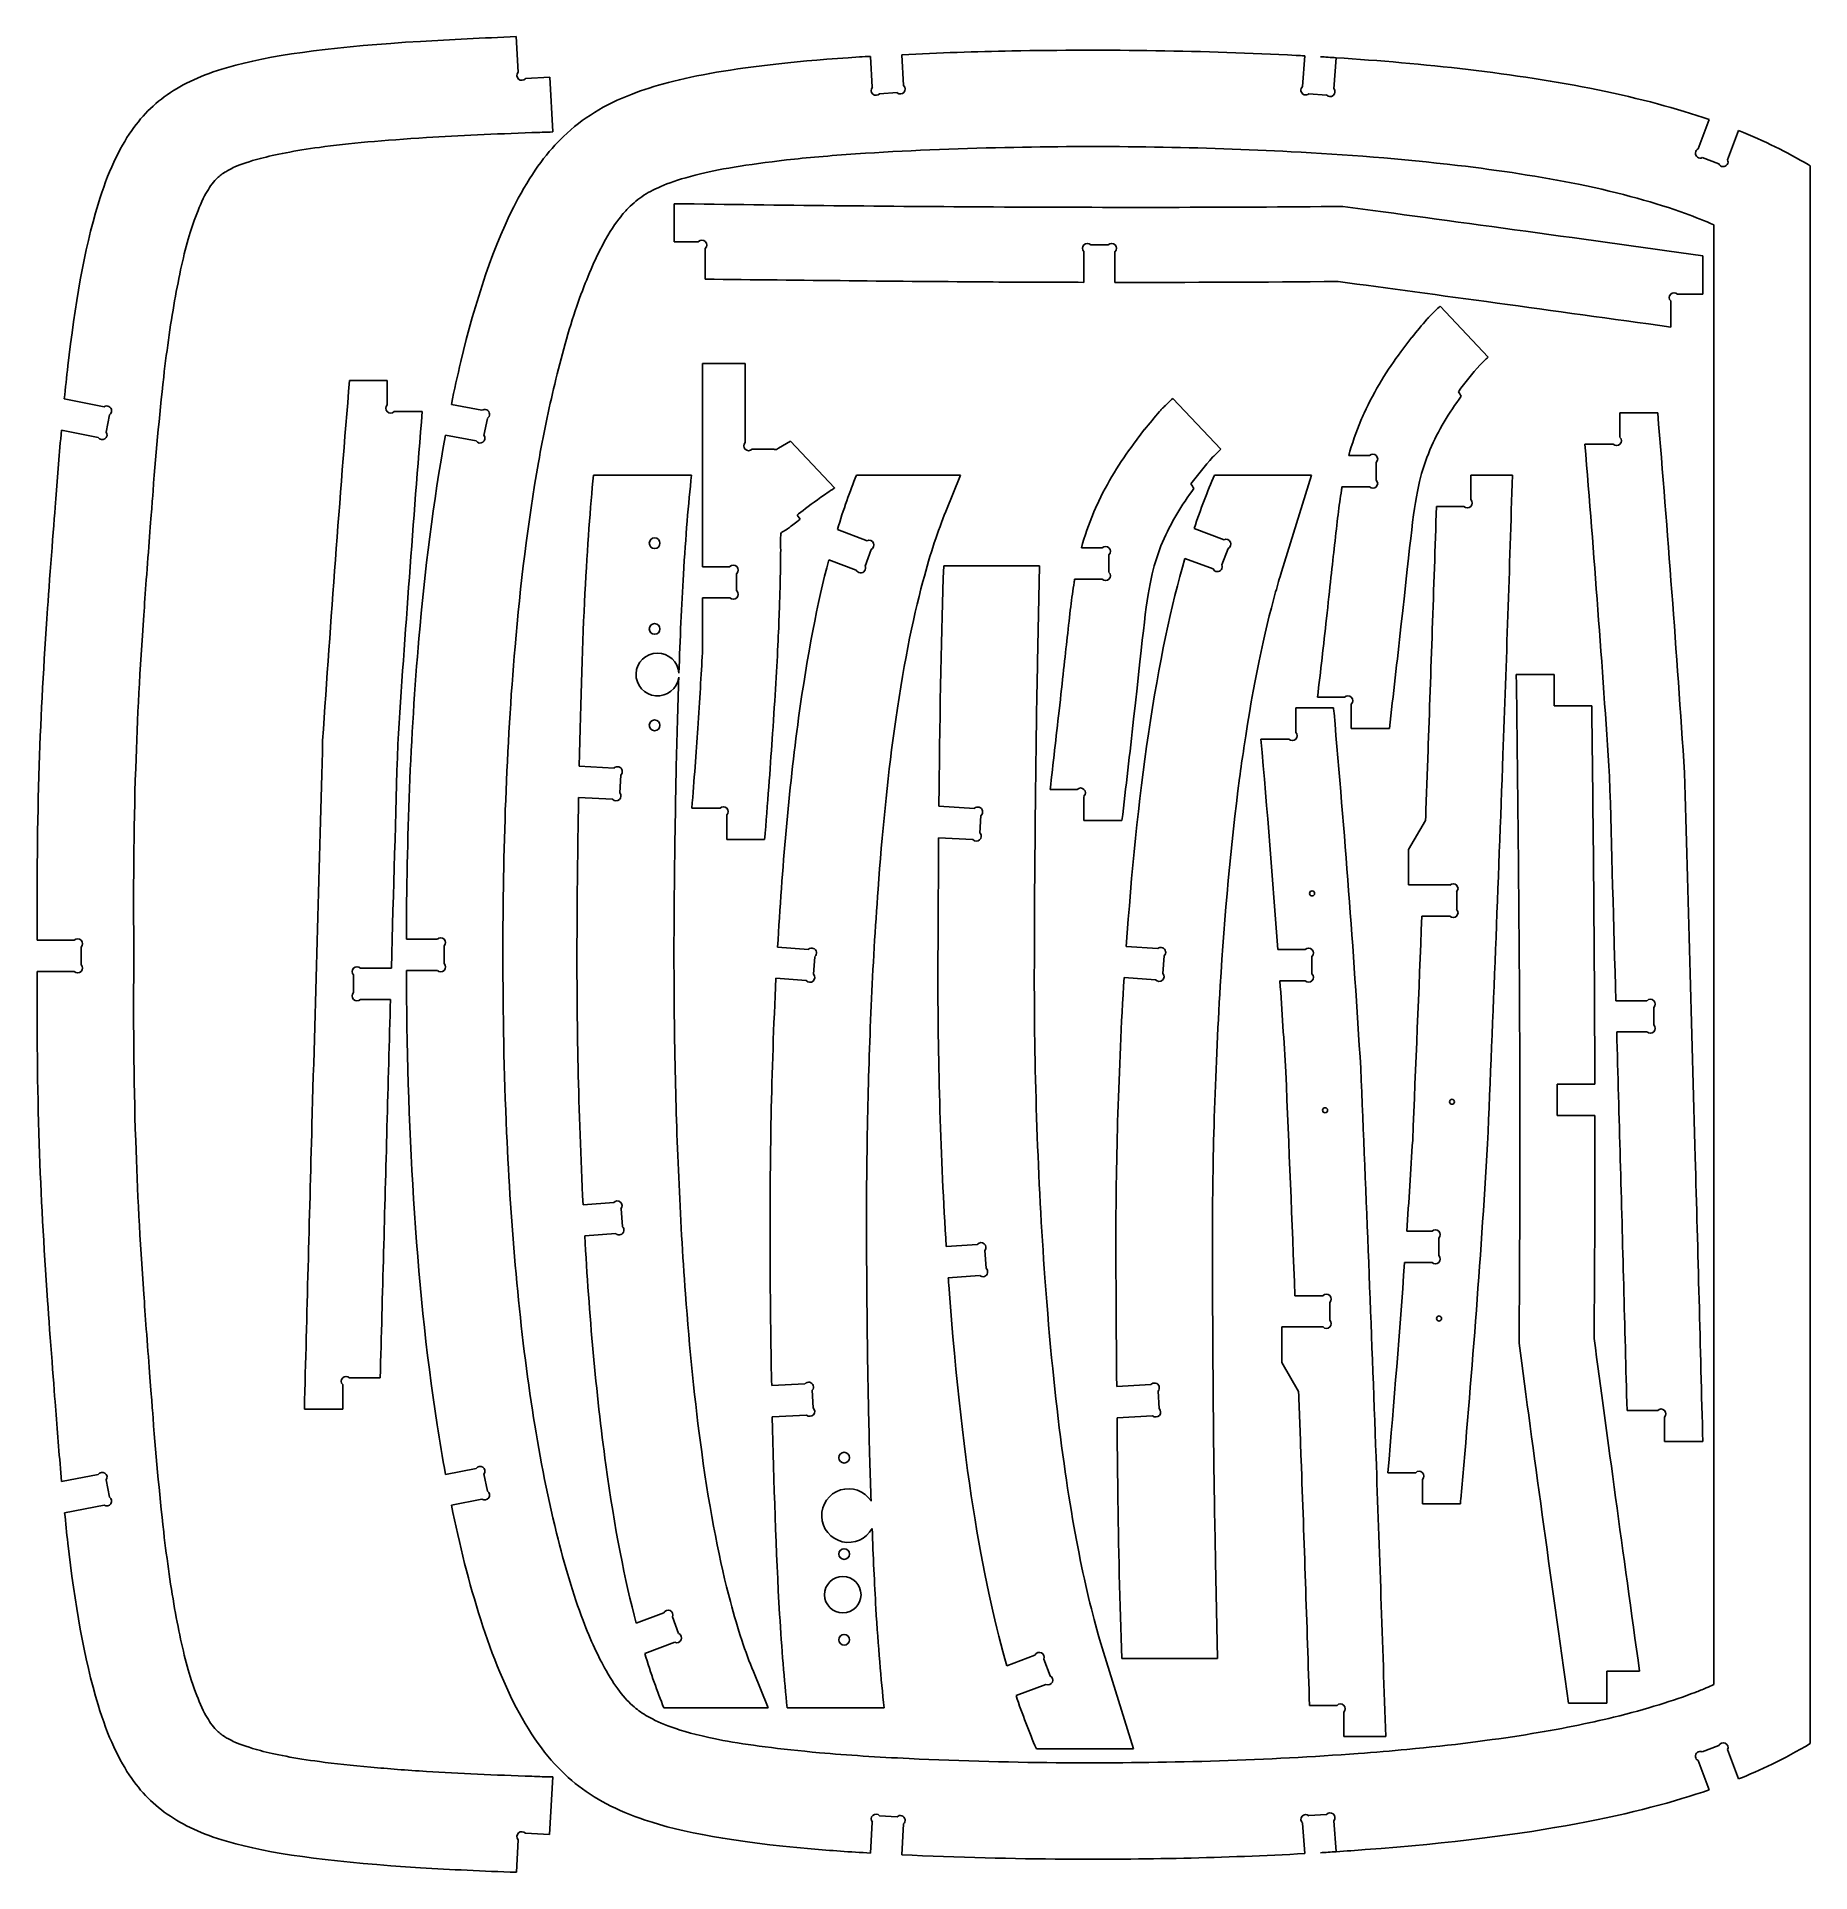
# Model space of a CAD drawing. Header units: millimetres. Extents: x -602 to 449, y -603 to 485.
import ezdxf

# ---------------------------------------------------------------- set-up
doc = ezdxf.new("R2010")
doc.units = ezdxf.units.MM
doc.layers.get('0').update_dxf_attribs({"linetype": 'CONTINUOUS'})

msp = doc.modelspace()

# ---------------------------------------------------------------- linework, layer by layer
for p, q in [((-317.6, 484.8), (-316.4, 463.8)), ((-107.6, 473.1), (-106.6, 454.8)), ((-88.1, 455.8), (-89.1, 474.1)), ((149.7, 473.4), (148.4, 455.3)), ((158.9, 472.9), (168.2, 472.2)), ((166.8, 453.9), (168.2, 472.2)), ((-312.2, 459.9), (-297.7, 460.7)), ((-297.7, 460.7), (-295.9, 428.3)), ((-102.3, 451), (-91.9, 451.6)), ((152.1, 451), (162.5, 450.2)), ((389.3, 435.6), (382.8, 418.3)), ((400.2, 411.8), (406.7, 429.2)), ((385.2, 413.1), (395, 409.5)), ((449.2, 408.2), (449.2, -526.7)), ((-224.1, 385.8), (-224.1, 363.3)), ((392.1, -491.8), (392.1, 373.3)), ((-224.1, 363.3), (-209.6, 363.3)), ((-205.6, 359.3), (-205.6, 341.1)), ((22.8, 361.4), (33.2, 361.4)), ((18.7, 339.2), (18.7, 357.4)), ((37.2, 357.4), (37.2, 339.2)), ((385.5, 332.2), (385.5, 354.9)), ((366.5, 312.7), (366.5, 328.2)), ((370.5, 332.2), (385.5, 332.2)), ((229.8, 325), (258.3, 294.9)), ((206.6, 298.1), (213, 306.7)), ((213, 306.7), (213.1, 306.6)), ((-207.3, 170.7), (-207.3, 291.1)), ((-207.3, 291.1), (-181.9, 291.1)), ((-181.9, 291.1), (-181.9, 244.3)), ((-394, 281.1), (-416.4, 281.1)), ((-394, 266.6), (-394, 281.1)), ((-561.8, 265.5), (-585.4, 270.1)), ((-373.3, 262.6), (-390, 262.6)), ((-337.9, 263.4), (-356, 266.9)), ((99.9, 240.3), (71.4, 270.3)), ((336.4, 247.4), (336.4, 261.8)), ((336.4, 261.8), (358.8, 261.8)), ((-587.1, 251.5), (-565.3, 247.3)), ((-560.5, 250.5), (-558.6, 260.7)), ((-336.7, 248.4), (-334.7, 258.6)), ((54.6, 252.1), (48.2, 243.4)), ((54.7, 251.9), (54.6, 252.1)), ((-359.5, 248.7), (-341.4, 245.2)), ((-177.9, 240.3), (-164.8, 240.3)), ((-162.1, 241), (-155, 245)), ((-155, 245), (-129, 217.4)), ((315.7, 243.3), (332.4, 243.3)), ((188, 236.5), (175.7, 236.5)), ((192, 222), (192, 232.4)), ((-271.8, 224.9), (-213.7, 224.9)), ((-116, 224.9), (-54.3, 224.9)), ((-54.3, 224.9), (-63.1, 203.4)), ((96.1, 224.9), (153.6, 224.9)), ((135.9, 167.7), (153.6, 224.9)), ((171.7, 218), (188, 218)), ((248, 224.9), (248, 210.4)), ((272.7, 224.9), (248, 224.9)), ((-151.2, 201.3), (-149.4, 198.9)), ((244, 206.4), (227.7, 206.4)), ((-109.7, 186.1), (-127.3, 192.7)), ((101.8, 186.7), (84.1, 193.3)), ((-132.4, 174.8), (-116.1, 168.7)), ((-110.9, 171.1), (-107.3, 180.9)), ((17.3, 181.8), (29.6, 181.8)), ((33.6, 177.8), (33.6, 167.4)), ((78.6, 175.6), (95.3, 169.4)), ((100.5, 171.8), (104.2, 181.5)), ((-191, 170.7), (-207.3, 170.7)), ((-187, 156.3), (-187, 166.7)), ((-64.3, 171.3), (-7.5, 171.3)), ((-8.7, 114.2), (-7.5, 171.3)), ((29.6, 163.3), (13.3, 163.3)), ((-207.3, 152.2), (-191, 152.2)), ((-207.3, 119.7), (-207.3, 152.2)), ((275, 106.8), (297.4, 106.8)), ((297.4, 106.8), (297.4, 88.3)), ((173.2, 93.3), (157.2, 93.3)), ((177.2, 74.8), (177.2, 89.3)), ((297.4, 88.3), (319.7, 88.3)), ((144.3, 72.5), (144.3, 87)), ((144.3, 87), (166.7, 87)), ((123.7, 68.5), (140.3, 68.5)), ((199.8, 74.8), (177.2, 74.8)), ((-259.5, 51.4), (-280.3, 52.5)), ((-256.3, 36.7), (-255.7, 47.1)), ((-280.7, 34), (-260.6, 32.9)), ((-1.2, 38.7), (14.7, 38.7)), ((18.8, 34.6), (18.8, 20.2)), ((-196.8, 27.6), (-213.5, 27.6)), ((-192.8, 9.1), (-192.8, 23.6)), ((-46, 27.5), (-67.1, 28.7)), ((-42.8, 12.8), (-42.2, 23.3)), ((18.8, 20.2), (41.3, 20.2)), ((221.2, 20.3), (211.2, 3.1)), ((-170.4, 9.1), (-192.8, 9.1)), ((-170.4, 9.2), (-170.4, 9.1)), ((-67.3, 10.1), (-47, 9)), ((211.2, 3.1), (211.2, -17.9)), ((211.2, -17.9), (235.6, -17.9)), ((239.7, -22), (239.7, -32.4)), ((235.6, -36.4), (219, -36.4)), ((-579.5, -50.7), (-601.4, -50.7)), ((-364.4, -50), (-382.7, -50)), ((-360.3, -64.5), (-360.3, -54)), ((62.5, -55.6), (43.9, -54.3)), ((-575.4, -65.2), (-575.4, -54.7)), ((-144.4, -56.1), (-162.7, -54.7)), ((-141.4, -70.8), (-140.7, -60.4)), ((65.5, -70.3), (66.3, -59.9)), ((149.9, -56.2), (133.6, -56.2)), ((153.9, -70.6), (153.9, -60.2)), ((-601.4, -69.2), (-579.5, -69.2)), ((-414.1, -81.7), (-414.1, -71.2)), ((-410, -67.2), (-391.6, -67.2)), ((-382.7, -68.5), (-364.4, -68.5)), ((-163.7, -73.2), (-145.7, -74.5)), ((42.6, -72.7), (61.2, -74.1)), ((134.9, -74.7), (149.9, -74.7)), ((-392.1, -85.7), (-410, -85.7)), ((352.4, -86.5), (334, -86.5)), ((356.5, -100.9), (356.5, -90.5)), ((334.5, -105), (352.4, -105)), ((321.5, -136), (299.3, -136)), ((299.3, -136), (299.3, -154.5)), ((299.3, -154.5), (321.6, -154.5)), ((-259.8, -206.1), (-278, -207.4)), ((-254.7, -220.2), (-255.5, -209.8)), ((-277, -225.9), (-258.5, -224.5)), ((210.1, -223.1), (225.1, -223.1)), ((229.1, -227.1), (229.1, -237.6)), ((-44.3, -230.9), (-62.8, -232.2)), ((-39.2, -245), (-40, -234.6)), ((-61.6, -250.7), (-43, -249.3)), ((225.1, -241.6), (208.8, -241.6)), ((160.5, -261.3), (143.8, -261.3)), ((164.5, -275.8), (164.5, -265.3)), ((136.1, -279.8), (160.5, -279.8)), ((136.1, -300.9), (136.1, -279.8)), ((146, -318.1), (136.1, -300.9)), ((-420.4, -328.5), (-420.4, -314)), ((-416.3, -310), (-398.2, -310)), ((-146.5, -313.5), (-166.2, -314.6)), ((58.4, -314), (38.2, -315.1)), ((-141.7, -327.7), (-142.2, -317.3)), ((63.3, -328.2), (62.7, -317.8)), ((-443.1, -328.5), (-420.4, -328.5)), ((-165.9, -333.1), (-145.5, -332)), ((38.4, -333.6), (59.4, -332.4)), ((358.8, -329.3), (340.6, -329.3)), ((362.8, -347.8), (362.8, -333.3)), ((385.5, -347.8), (362.8, -347.8)), ((-565.3, -367.2), (-587, -371.4)), ((-341.4, -363.7), (-359.5, -367.2)), ((-334.7, -377.1), (-336.7, -366.9)), ((198.9, -366.2), (215.4, -366.2)), ((-558.6, -380.7), (-560.5, -370.4)), ((219.5, -370.3), (219.5, -384.7)), ((-585.2, -389.9), (-561.8, -385.4)), ((-356, -385.4), (-337.9, -381.9)), ((219.5, -384.7), (241.9, -384.7)), ((96.8, -419.1), (98, -476.2)), ((-230.2, -449.3), (-246.5, -455.4)), ((-221.4, -461.5), (-225, -451.7)), ((-241.4, -473.3), (-223.7, -466.7)), ((-10.2, -474.3), (-26.9, -480.6)), ((-1.3, -486.5), (-5, -476.7)), ((30.4, -472.6), (48.2, -529.8)), ((98, -476.2), (41.2, -476.2)), ((-177.1, -484), (-168.4, -505.5)), ((348.1, -483.8), (328.6, -483.8)), ((328.6, -483.8), (328.6, -502.8)), ((-21.4, -498.3), (-3.7, -491.7)), ((-168.4, -505.5), (-230.1, -505.5)), ((-99.6, -505.5), (-157.1, -505.5)), ((168.8, -504.1), (152.5, -504.1)), ((172.8, -522.6), (172.8, -508.1)), ((328.6, -502.8), (305.9, -502.8)), ((48.2, -529.8), (-9.4, -529.8)), ((197.6, -522.6), (172.8, -522.6)), ((395, -527.9), (385.2, -531.6)), ((406.7, -547.7), (400.2, -530.3)), ((382.8, -536.8), (389.3, -554.1)), ((-295.9, -546.5), (-297.8, -580.6)), ((-106.6, -573.3), (-107.6, -591.6)), ((-91.9, -570.1), (-102.3, -569.5)), ((-89.1, -592.6), (-88.1, -574.3)), ((148.4, -573.8), (149.7, -591.9)), ((162.5, -568.7), (152.1, -569.4)), ((168.2, -590.7), (166.8, -572.4)), ((-316.4, -583.7), (-317.5, -603)), ((-297.8, -580.6), (-312.2, -579.8)), ((168.2, -590.7), (158.9, -591.4))]:
    msp.add_line(p, q)
for centre, radius in [((-235.6, 184.6), 3.18), ((-235.6, 133.8), 3.18), ((-235.6, 76.7), 3.18), ((-123.3, -357.3), 3.18), ((-123.3, -414.4), 3.18), ((-124.1, -438.5), 10.8), ((-123.3, -465.2), 3.18)]:
    msp.add_circle(centre, radius)
for centre, radius, start, end in [((-314.3, 461.8), 2.86, 138.1088, 318.1088), ((-104.4, 452.9), 2.86, 138.1088, 318.1088), ((-90, 453.7), 2.86, -131.8912, 48.1088), ((150.2, 453.1), 2.86, 130.858, 310.858), ((164.7, 452.1), 2.86, -139.142, 40.858), ((384, 415.7), 2.86, 114.512, 294.512), ((397.6, 410.6), 2.86, -155.488, 24.512), ((-207.6, 361.3), 2.86, -45, 135), ((20.8, 359.4), 2.86, 45, 225), ((35.2, 359.4), 2.86, -45, 135), ((368.5, 330.2), 2.86, 45, 225), ((-560.2, 263.1), 2.86, -55.9611, 124.0389), ((-392, 264.6), 2.86, 135, 315), ((-336.3, 261), 2.86, -55.9611, 124.0389), ((-562.9, 248.9), 2.86, -145.9611, 34.0389), ((-339, 246.8), 2.86, -145.9611, 34.0389), ((-179.9, 242.3), 2.86, 135, 315), ((-164.1, 243), 2.86, 255.3022, 314.0934), ((334.4, 245.3), 2.86, -135, 45), ((190, 234.5), 2.86, -45, 135), ((190, 220), 2.86, -135, 45), ((246, 208.4), 2.86, -135, 45), ((-108.5, 183.5), 2.86, -65.488, 114.512), ((103, 184.1), 2.86, -65.488, 114.512), ((31.6, 179.8), 2.86, -45, 135), ((-189, 168.7), 2.86, -45, 135), ((-113.5, 169.9), 2.86, -155.488, 24.512), ((31.6, 165.3), 2.86, -135, 45), ((97.9, 170.6), 2.86, -155.488, 24.512), ((-189, 154.3), 2.86, -135, 45), ((-233.9, 106.8), 12.7, 3.4758, 352.5105), ((175.2, 91.3), 2.86, -45, 135), ((142.3, 70.5), 2.86, -135, 45), ((-257.6, 49.3), 2.86, -48.1088, 131.8912), ((-258.4, 34.8), 2.86, -138.1088, 41.8912), ((16.8, 36.7), 2.86, -45, 135), ((-194.8, 25.6), 2.86, -45, 135), ((-44.1, 25.4), 2.86, -48.1088, 131.8912), ((-44.9, 10.9), 2.86, -138.1088, 41.8912), ((237.6, -20), 2.86, -45, 135), ((237.6, -34.4), 2.86, -135, 45), ((-577.5, -52.7), 2.86, -45, 135), ((-362.3, -52), 2.86, -45, 135), ((-577.5, -67.2), 2.86, -135, 45), ((-362.3, -66.5), 2.86, -135, 45), ((-142.5, -58.2), 2.86, -49.142, 130.858), ((64.4, -57.8), 2.86, -49.142, 130.858), ((151.9, -58.2), 2.86, -45, 135), ((-412, -69.2), 2.86, 45, 225), ((-143.6, -72.7), 2.86, -139.142, 40.858), ((63.4, -72.2), 2.86, -139.142, 40.858), ((151.9, -72.6), 2.86, -135, 45), ((-412, -83.7), 2.86, 135, 315), ((354.5, -88.5), 2.86, -45, 135), ((354.5, -102.9), 2.86, -135, 45), ((-257.7, -208), 2.86, -40.858, 139.142), ((-256.6, -222.4), 2.86, -130.858, 49.142), ((227.1, -225.1), 2.86, -45, 135), ((-42.1, -232.7), 2.86, -40.858, 139.142), ((227.1, -239.6), 2.86, -135, 45), ((-41.1, -247.2), 2.86, -130.858, 49.142), ((162.5, -263.3), 2.86, -45, 135), ((162.5, -277.8), 2.86, -135, 45), ((-418.4, -312), 2.86, 45, 225), ((-144.3, -315.4), 2.86, -41.8912, 138.1088), ((60.6, -315.9), 2.86, -41.8912, 138.1088), ((-143.6, -329.9), 2.86, -131.8912, 48.1088), ((61.4, -330.3), 2.86, -131.8912, 48.1088), ((360.8, -331.3), 2.86, -45, 135), ((-562.9, -368.8), 2.86, -34.0389, 145.9611), ((-339, -365.3), 2.86, -34.0389, 145.9611), ((217.4, -368.2), 2.86, -45, 135), ((-560.2, -383), 2.86, -124.0389, 55.9611), ((-336.3, -379.5), 2.86, -124.0389, 55.9611), ((-120.7, -391.6), 15.9, 32.917, 331.2407), ((-227.6, -450.5), 2.86, -24.512, 155.488), ((-222.5, -464.1), 2.86, -114.512, 65.488), ((-7.6, -475.5), 2.86, -24.512, 155.488), ((-2.5, -489.1), 2.86, -114.512, 65.488), ((170.8, -506.1), 2.86, -45, 135), ((384, -534.2), 2.86, 65.488, 245.488), ((397.6, -529.1), 2.86, -24.512, 155.488), ((-104.4, -571.4), 2.86, 41.8912, 221.8912), ((-90, -572.2), 2.86, -48.1088, 131.8912), ((150.2, -571.6), 2.86, 49.142, 229.142), ((164.7, -570.6), 2.86, -40.858, 139.142), ((-314.3, -581.8), 2.86, 41.8912, 221.8912)]:
    msp.add_arc(centre, radius, start, end)
for centre, major_axis in [((154, -22.9), (0, -1.5)), ((161.7, -151.4), (0, -1.5)), ((236.9, -146.4), (0, 1.5)), ((229.2, -274.8), (0, 1.5))]:
    msp.add_ellipse(centre, major_axis=major_axis, ratio=0.998528)
for points, knots in [([(-585.4, 270.1), (-584.7, 276.6), (-584, 283.1), (-579.2, 325), (-573.7, 358.4), (-559.6, 404.4), (-553, 418.4), (-538.7, 438.8), (-530.7, 446.5), (-510.9, 459), (-499, 463.9), (-458.2, 474.7), (-422.9, 479), (-356.5, 483.1), (-337.3, 484), (-317.6, 484.8)], [37.211519, 37.211519, 37.211519, 37.211519, 40.821208, 40.821208, 60.219131, 60.219131, 73.790394, 73.790394, 85.968636, 85.968636, 97.922551, 97.922551, 118.007167, 118.007167, 125.322477, 125.322477, 125.322477, 125.322477]), ([(-356, 266.9), (-354.3, 275.4), (-352.4, 283.9), (-342.1, 327.2), (-331, 362), (-307.5, 405.5), (-298.6, 417), (-278.3, 436.5), (-265.3, 444.5), (-223.7, 460.5), (-185.8, 468.1), (-112, 472.9), (-109.8, 473), (-107.6, 473.1)], [-324.467846, -324.467846, -324.467846, -324.467846, -316.8552, -316.8552, -284.719379, -284.719379, -265.259318, -265.259318, -240.966695, -240.966695, -203.553156, -203.553156, -202.38836, -202.38836, -202.38836, -202.38836]), ([(-89.1, 474.1), (-67.3, 475.2), (-45.1, 475.9), (32.8, 477.4), (90.9, 476.5), (146.2, 473.6), (147.9, 473.5), (149.7, 473.4)], [-199.223716, -199.223716, -199.223716, -199.223716, -188.133756, -188.133756, -158.571049, -158.571049, -157.622259, -157.622259, -157.622259, -157.622259]), ([(168.2, 472.3), (219, 469), (274.2, 463.3), (348.5, 448.1), (370.2, 442.2), (389.3, 435.6)], [-154.297578, -154.297578, -154.297578, -154.297578, -127.154419, -127.154419, -113.209609, -113.209609, -113.209609, -113.209609]), ([(-295.9, 428.3), (-300.1, 428.2), (-304.2, 428), (-308.3, 427.9), (-330.2, 427.1), (-351.5, 426.2), (-370.7, 425), (-396, 423.4), (-417.1, 421.5), (-434.2, 419.2), (-448.9, 417.2), (-460.5, 414.9), (-469.2, 412.6), (-475.8, 410.9), (-480.7, 409.2), (-484.3, 407.6), (-486.9, 406.4), (-488.8, 405.4), (-490.3, 404.4), (-492.4, 403.1), (-493.9, 401.9), (-495.4, 400.3), (-496.4, 399.3), (-497.5, 398), (-498.7, 396.3), (-500.4, 393.9), (-502.4, 390.4), (-504.7, 385.2), (-506.6, 380.9), (-508.7, 375.5), (-510.8, 368.7), (-514, 358.3), (-516.9, 345.4), (-519.5, 331.1), (-522.2, 316.4), (-524.5, 300.2), (-526.5, 283.1), (-529.2, 259.5), (-531.2, 236.1), (-533.2, 210.8), (-533.3, 209.4), (-533.4, 208), (-533.5, 206.6), (-534.1, 199), (-535.5, 180.3), (-536.8, 162.9), (-537.3, 155.4), (-537.9, 148.1), (-538.3, 142), (-540.6, 109.4), (-542.1, 81.9), (-543.1, 51.1), (-544.3, 14.2), (-544.6, -22.3), (-544.1, -59.1)], [-127.761722, -127.761722, -127.761722, -127.761722, -126.223006, -126.223006, -126.223006, -118.007167, -118.007167, -118.007167, -107.178969, -107.178969, -107.178969, -97.922551, -97.922551, -97.922551, -90.915688, -90.915688, -90.915688, -85.968636, -85.968636, -85.968636, -78.827366, -78.827366, -78.827366, -73.790394, -73.790394, -73.790394, -66.397214, -66.397214, -66.397214, -60.219131, -60.219131, -60.219131, -50.65575, -50.65575, -50.65575, -40.821208, -40.821208, -40.821208, -27.227426, -27.227426, -27.227426, -26.482958, -26.482958, -26.482958, -22.446281, -22.446281, -22.446281, -20.702571, -20.702571, -20.702571, -11.29221, -11.29221, -11.29221, 0, 0, 0, 0]), ([(406.7, 429.2), (422, 423), (435.5, 416.3), (448.3, 408.7), (448.8, 408.4), (449.2, 408.2)], [-108.811677, -108.811677, -108.811677, -108.811677, -96.643262, -96.643262, -96.200431, -96.200431, -96.200431, -96.200431]), ([(392.1, 373.3), (386.8, 375.6), (381.2, 377.8), (375.2, 380), (357.9, 386.3), (337.2, 392.1), (311.8, 397.3), (289.5, 401.8), (265.1, 405.6), (240.2, 408.5), (207.1, 412.4), (173.1, 415), (141.5, 416.6), (89.4, 419.4), (32.6, 420.3), (-22.7, 419.2), (-51.6, 418.6), (-82.3, 417.5), (-110.6, 415.7), (-126.5, 414.7), (-140.5, 413.5), (-152.8, 412.2), (-177.5, 409.6), (-195.4, 406.6), (-208.4, 403.5), (-216.9, 401.5), (-223.3, 399.4), (-228.3, 397.5), (-233.4, 395.5), (-237.3, 393.6), (-240.6, 391.6), (-244.2, 389.4), (-247.1, 387.2), (-250, 384.4), (-251.8, 382.7), (-253.6, 380.7), (-255.7, 378.1), (-258.7, 374.3), (-262.2, 369.2), (-266.1, 362), (-266.7, 360.8), (-267.4, 359.5), (-268, 358.2), (-272.7, 348.9), (-277.4, 337.6), (-281.7, 325.1), (-286.6, 310.8), (-291, 295), (-294.8, 278.9), (-298.4, 264), (-301.6, 248.5), (-304.4, 232.5), (-310.7, 196.9), (-315.2, 159.3), (-318.3, 123.3), (-323.5, 63.7), (-325.5, 1.4), (-325.5, -59.2)], [106.616647, 106.616647, 106.616647, 106.616647, 111.89884, 111.89884, 111.89884, 127.154419, 127.154419, 127.154419, 140.646271, 140.646271, 140.646271, 158.571049, 158.571049, 158.571049, 188.133756, 188.133756, 188.133756, 203.553156, 203.553156, 203.553156, 212.205026, 212.205026, 212.205026, 229.526494, 229.526494, 229.526494, 240.966695, 240.966695, 240.966695, 252.475244, 252.475244, 252.475244, 265.259318, 265.259318, 265.259318, 273.115362, 273.115362, 273.115362, 284.719379, 284.719379, 284.719379, 286.708917, 286.708917, 286.708917, 300.78729, 300.78729, 300.78729, 316.8552, 316.8552, 316.8552, 331.645035, 331.645035, 331.645035, 364.715477, 364.715477, 364.715477, 419.390225, 419.390225, 419.390225, 419.390225]), ([(172.2, 384.2), (103.4, 383.5), (34, 383.5), (-97.8, 384.2), (-160.9, 384.9), (-224.1, 385.8)], [0, 0, 0, 0, 20.620493, 20.620493, 39.540014, 39.540014, 39.540014, 39.540014]), ([(-205.6, 341.1), (-148.7, 340.4), (-91.8, 339.8), (-35, 339.4), (-17.1, 339.3), (0.8, 339.3), (18.7, 339.2)], [-37.632902, -37.632902, -37.632902, -37.632902, -20.620493, -20.620493, -20.620493, -15.277135, -15.277135, -15.277135, -15.277135]), ([(213.1, 306.6), (216.1, 310.3), (219.1, 313.8), (222, 317.3), (222.5, 317.8), (222.9, 318.3), (223.4, 318.8)], [3.428442, 3.428442, 3.428442, 3.428442, 4.638749, 4.638749, 4.638749, 4.844965, 4.844965, 4.844965, 4.844965]), ([(223.4, 318.8), (223.9, 319.3), (224.4, 319.8), (224.9, 320.3), (226.5, 321.8), (228.2, 323.4), (229.8, 325)], [-0.2063798, -0.2063798, -0.2063798, -0.2063798, 0, 0, 0, 0.6912287, 0.6912287, 0.6912287, 0.6912287]), ([(175.7, 236.5), (177.6, 243.5), (180, 250.5), (182.9, 257.3), (183.5, 258.8), (184.2, 260.2), (184.8, 261.6), (191.1, 275.4), (198.8, 287.5), (206.6, 298.1)], [28.934594, 28.934594, 28.934594, 28.934594, 34.369755, 34.369755, 34.369755, 35.528188, 35.528188, 35.528188, 46.825307, 46.825307, 46.825307, 46.825307]), ([(258.3, 294.9), (256.7, 293.4), (255.2, 291.9), (253.6, 290.4), (253.5, 290.3), (253.5, 290.3), (253.5, 290.3)], [-0.657563, -0.657563, -0.657563, -0.657563, 0, 0, 0, 0.0139289, 0.0139289, 0.0139289, 0.0139289]), ([(253.5, 290.3), (253.4, 290.2), (253.4, 290.2), (253.4, 290.2), (249, 285.1), (244.7, 279.8), (240.7, 274.4)], [-4.652667, -4.652667, -4.652667, -4.652667, -4.638749, -4.638749, -4.638749, -2.640141, -2.640141, -2.640141, -2.640141]), ([(65, 264.2), (64.5, 263.7), (64.1, 263.1), (63.6, 262.6), (60.6, 259.2), (57.7, 255.6), (54.7, 251.9)], [-4.844965, -4.844965, -4.844965, -4.844965, -4.638749, -4.638749, -4.638749, -3.428442, -3.428442, -3.428442, -3.428442]), ([(71.4, 270.3), (69.7, 268.8), (68.1, 267.2), (66.4, 265.6), (66, 265.1), (65.5, 264.7), (65, 264.2)], [-0.6912287, -0.6912287, -0.6912287, -0.6912287, 0, 0, 0, 0.2063798, 0.2063798, 0.2063798, 0.2063798]), ([(242.4, 271.7), (235.2, 262), (228.7, 251.4), (221.2, 233.8), (219.2, 227.7), (214, 206), (212.6, 188.5), (204.4, 114.7), (202.1, 94.7), (199.8, 74.8)], [-46.825307, -46.825307, -46.825307, -46.825307, -34.369755, -34.369755, -27.632777, -27.632777, -12.047649, -12.047649, -6.098477, -6.098477, -6.098477, -6.098477]), ([(-601.4, -50.7), (-601.7, -16.2), (-601.4, 18.3), (-599.2, 84.5), (-597.6, 112.9), (-593.9, 166.4), (-591.3, 200), (-589.4, 224.8), (-588.3, 238.3), (-587.1, 251.5)], [0.925852, 0.925852, 0.925852, 0.925852, 11.29221, 11.29221, 20.702571, 20.702571, 26.482958, 26.482958, 33.802598, 33.802598, 33.802598, 33.802598]), ([(-382.7, -50), (-382.5, 9), (-380.4, 69.6), (-371.8, 167.6), (-366.8, 209), (-359.5, 248.7)], [-416.673778, -416.673778, -416.673778, -416.673778, -364.715477, -364.715477, -329.82459, -329.82459, -329.82459, -329.82459]), ([(48.2, 243.4), (40.4, 232.8), (32.7, 220.8), (26.4, 207), (25.7, 205.6), (25.1, 204.1), (24.5, 202.7), (21.6, 195.9), (19.2, 188.9), (17.3, 181.8)], [-46.825307, -46.825307, -46.825307, -46.825307, -35.528188, -35.528188, -35.528188, -34.369755, -34.369755, -34.369755, -28.934594, -28.934594, -28.934594, -28.934594]), ([(95, 235.6), (95.1, 235.6), (95.1, 235.7), (95.1, 235.7), (96.7, 237.2), (98.3, 238.7), (99.9, 240.3)], [-0.0139289, -0.0139289, -0.0139289, -0.0139289, 0, 0, 0, 0.657563, 0.657563, 0.657563, 0.657563]), ([(82.2, 219.7), (86.3, 225.2), (90.6, 230.4), (95, 235.5), (95, 235.5), (95, 235.6), (95, 235.6)], [2.640141, 2.640141, 2.640141, 2.640141, 4.638749, 4.638749, 4.638749, 4.652667, 4.652667, 4.652667, 4.652667]), ([(-213.7, 224.9), (-215.6, 208), (-217.2, 188.6), (-218.5, 166.1), (-219.6, 147.8), (-220.5, 127.8), (-221.2, 107.6)], [-35.784659, -35.784659, -35.784659, -35.784659, -33.460825, -33.460825, -33.460825, -31.570529, -31.570529, -31.570529, -31.570529]), ([(157.2, 93.3), (159, 108.7), (160.8, 124.2), (162.5, 140), (164.5, 158.1), (166, 172.1), (167.3, 183.4), (168.8, 197.1), (170, 207), (171.4, 216), (171.5, 216.7), (171.6, 217.3), (171.7, 218)], [7.429694, 7.429694, 7.429694, 7.429694, 12.047649, 12.047649, 12.047649, 17.362812, 17.362812, 17.362812, 23.79985, 23.79985, 23.79985, 24.265899, 24.265899, 24.265899, 24.265899]), ([(258, -171.4), (261.2, -94.7), (264.3, -17.7), (269.1, 114.4), (271, 169.6), (272.7, 224.9)], [0, 0, 0, 0, 23.037149, 23.037149, 39.608113, 39.608113, 39.608113, 39.608113]), ([(-129.2, 217.2), (-132.1, 215.3), (-134.7, 213.5), (-137.1, 211.8), (-142.6, 207.9), (-147, 204.6), (-150.3, 202), (-150.6, 201.8), (-150.9, 201.5), (-151.2, 201.3)], [-0.9743692, -0.9743692, -0.9743692, -0.9743692, -0.95420596, -0.95420596, -0.95420596, -0.9072794, -0.9072794, -0.9072794, -0.90263039, -0.90263039, -0.90263039, -0.90263039]), ([(41.3, 20.2), (43.7, 40), (46, 60), (54.2, 133.8), (55.6, 151.3), (60.8, 173), (62.8, 179.1), (70.2, 196.7), (76.8, 207.3), (84, 217.1)], [6.098477, 6.098477, 6.098477, 6.098477, 12.047649, 12.047649, 27.632777, 27.632777, 34.369755, 34.369755, 46.825307, 46.825307, 46.825307, 46.825307]), ([(-149.4, 198.9), (-152.1, 196.7), (-154.2, 195.1), (-155.7, 194), (-157.3, 192.7), (-158.3, 192.1), (-159.1, 191.7), (-159.7, 191.3), (-160.1, 191.2), (-160.4, 190.9), (-160.7, 190.7), (-160.8, 190.3), (-160.9, 189.6), (-160.9, 188.8), (-160.9, 187.7), (-161, 185.9), (-161, 184.5), (-160.9, 182.7), (-160.9, 180.5), (-161, 176), (-161, 169.7), (-161.2, 161.2), (-161.4, 152.2), (-161.8, 140.7), (-162.4, 126.9), (-163.2, 111.5), (-164.2, 93.1), (-165.7, 71.9), (-166.9, 54.1), (-168.3, 34.3), (-170.1, 12.8)], [-0.9026304, -0.9026304, -0.9026304, -0.9026304, -0.8607514, -0.8607514, -0.8607514, -0.8162294, -0.8162294, -0.8162294, -0.7746444, -0.7746444, -0.7746444, -0.7354423, -0.7354423, -0.7354423, -0.6982384, -0.6982384, -0.6982384, -0.6697045, -0.6697045, -0.6697045, -0.6122605, -0.6122605, -0.6122605, -0.5511471, -0.5511471, -0.5511471, -0.4833759, -0.4833759, -0.4833759, -0.4261414, -0.4261414, -0.4261414, -0.4261414]), ([(-63.1, 203.4), (-67.6, 192.2), (-72.2, 178.7), (-76.6, 162), (-82.8, 139.1), (-88.6, 110.2), (-93.7, 73.3), (-97.7, 43.9), (-100.8, 12), (-103.2, -20.4), (-106.6, -66.4), (-108.5, -113.4), (-109.4, -156.1), (-109.9, -182.1), (-110.2, -208.7), (-110, -234.6), (-109.9, -252.6), (-109.7, -277.4), (-109.3, -304.7), (-109, -321.7), (-108.6, -340.1), (-108.1, -358.9), (-107.8, -366.9), (-107.6, -374.9), (-107.3, -383)], [0.272194, 0.272194, 0.272194, 0.272194, 4.595245, 4.595245, 4.595245, 10.523815, 10.523815, 10.523815, 15.258286, 15.258286, 15.258286, 21.980441, 21.980441, 21.980441, 26.069584, 26.069584, 26.069584, 28.8958, 28.8958, 28.8958, 30.658035, 30.658035, 30.658035, 31.407993, 31.407993, 31.407993, 31.407993]), ([(227.7, 206.4), (226.1, 157.8), (224.4, 109.3), (222.7, 60.7), (222.2, 47.3), (221.7, 33.8), (221.2, 20.3)], [-37.614169, -37.614169, -37.614169, -37.614169, -23.037149, -23.037149, -23.037149, -18.993571, -18.993571, -18.993571, -18.993571]), ([(-162.7, -54.7), (-160.1, -8.6), (-156.1, 38.2), (-145.1, 118.8), (-139, 149.5), (-132.4, 174.8)], [-17.082207, -17.082207, -17.082207, -17.082207, -10.523815, -10.523815, -4.746682, -4.746682, -4.746682, -4.746682]), ([(43.9, -54.3), (46.9, -11.5), (51.1, 31.7), (63.3, 114.1), (70.6, 147.9), (78.6, 175.6)], [-17.440121, -17.440121, -17.440121, -17.440121, -11.189874, -11.189874, -4.56853, -4.56853, -4.56853, -4.56853]), ([(-67.1, 28.7), (-67.1, 31), (-67.1, 33.3), (-66.5, 88), (-65.7, 132.6), (-64.3, 171.3)], [-60.246371, -60.246371, -60.246371, -60.246371, -59.794027, -59.794027, -49.613506, -49.613506, -49.613506, -49.613506]), ([(13.3, 163.3), (13.2, 162.7), (13.1, 162), (13, 161.4), (11.5, 152.4), (10.4, 142.5), (8.9, 128.8), (7.6, 117.4), (6.1, 103.4), (4.1, 85.3), (2.3, 69.6), (0.6, 54.1), (-1.2, 38.7)], [-24.265899, -24.265899, -24.265899, -24.265899, -23.79985, -23.79985, -23.79985, -17.362812, -17.362812, -17.362812, -12.047649, -12.047649, -12.047649, -7.429694, -7.429694, -7.429694, -7.429694]), ([(96.8, -419.1), (96.5, -404.5), (96.2, -389.9), (96, -375.3), (95.2, -319), (95, -258.9), (94.9, -235.6), (94.9, -232), (94.9, -228.4), (94.9, -224.9), (95, -183.2), (96.3, -131.2), (99.6, -77.6), (102.1, -36.2), (105.9, 6.1), (111, 45.3), (111.8, 51.4), (112.7, 57.4), (113.6, 63.4), (119.2, 101.6), (125.6, 131.7), (132.4, 155.7), (133.5, 159.9), (134.7, 163.9), (135.9, 167.7)], [-32.76125, -32.76125, -32.76125, -32.76125, -31.61434, -31.61434, -31.61434, -27.185321, -27.185321, -27.185321, -26.492244, -26.492244, -26.492244, -18.41099, -18.41099, -18.41099, -12.167579, -12.167579, -12.167579, -11.189874, -11.189874, -11.189874, -4.920049, -4.920049, -4.920049, -3.831289, -3.831289, -3.831289, -3.831289]), ([(-213.5, 27.6), (-212.2, 44.6), (-211, 60.4), (-210, 74.9), (-208.9, 91.7), (-208, 106.7), (-207.3, 119.7)], [0.4362915, 0.4362915, 0.4362915, 0.4362915, 0.4833759, 0.4833759, 0.4833759, 0.5377862, 0.5377862, 0.5377862, 0.5377862]), ([(30.4, -472.6), (26.3, -459.3), (21.8, -442.7), (17.4, -421.5), (9.3, -382.4), (1.2, -327.8), (-4.3, -250.7), (-8.5, -192.9), (-10.7, -129.8), (-10.6, -72.7), (-10.6, -64.5), (-10.5, -51.6), (-10.5, -38.5), (-10.4, -31.9), (-10.4, -25.1), (-10.4, -18.9), (-10.2, -1), (-10.1, 17.2), (-9.9, 35), (-9.6, 63.7), (-9.2, 90), (-8.7, 114.2)], [-118.151553, -118.151553, -118.151553, -118.151553, -106.006478, -106.006478, -106.006478, -83.664671, -83.664671, -83.664671, -66.912149, -66.912149, -66.912149, -64.508009, -64.508009, -64.508009, -63.287286, -63.287286, -63.287286, -59.794027, -59.794027, -59.794027, -54.190903, -54.190903, -54.190903, -54.190903]), ([(-221.3, 105.2), (-221.6, 96.2), (-221.9, 87.2), (-222.1, 78.3), (-222.7, 59.5), (-223.1, 41), (-223.3, 24.1), (-223.8, -3.2), (-224, -28), (-224.1, -46), (-224.2, -71.9), (-224, -98.5), (-223.5, -124.5), (-222.6, -167.2), (-220.7, -214.2), (-217.3, -260.2), (-214.9, -292.6), (-211.8, -324.5), (-207.7, -353.9), (-202.7, -390.8), (-196.8, -419.7), (-190.7, -442.6), (-186.3, -459.3), (-181.7, -472.8), (-177.1, -484)], [-31.495016, -31.495016, -31.495016, -31.495016, -30.658035, -30.658035, -30.658035, -28.8958, -28.8958, -28.8958, -26.069584, -26.069584, -26.069584, -21.980441, -21.980441, -21.980441, -15.258286, -15.258286, -15.258286, -10.523815, -10.523815, -10.523815, -4.595245, -4.595245, -4.595245, -0.272194, -0.272194, -0.272194, -0.272194]), ([(276.6, -289.5), (277.2, -220.7), (277.3, -151.3), (276.5, -19.5), (275.8, 43.6), (275, 106.8)], [0, 0, 0, 0, 20.620493, 20.620493, 39.540014, 39.540014, 39.540014, 39.540014]), ([(319.7, 88.3), (320.4, 31.4), (321, -25.5), (321.3, -82.3), (321.4, -100.2), (321.5, -118.1), (321.5, -136)], [-37.632902, -37.632902, -37.632902, -37.632902, -20.620493, -20.620493, -20.620493, -15.277135, -15.277135, -15.277135, -15.277135]), ([(166.7, 87), (166.8, 86), (166.9, 85.1), (173.3, 12.3), (178.5, -55.3), (182.8, -126.4)], [20.789828, 20.789828, 20.789828, 20.789828, 21.070959, 21.070959, 42.293969, 42.293969, 42.293969, 42.293969]), ([(-432.3, 67.7), (-434.3, -3.4), (-436.5, -83.2), (-440.2, -216.6), (-441.7, -272.4), (-443.1, -328.5)], [0, 0, 0, 0, 21.348592, 21.348592, 37.064255, 37.064255, 37.064255, 37.064255]), ([(374.7, 48.5), (376.7, -22.7), (378.9, -102.4), (382.6, -235.8), (384.1, -291.6), (385.5, -347.8)], [0, 0, 0, 0, 21.348592, 21.348592, 37.064255, 37.064255, 37.064255, 37.064255]), ([(-278, -207.4), (-279.4, -179.4), (-280.4, -151.9), (-281.5, -99.7), (-281.7, -73), (-281.5, -26.2), (-281.2, 2.2), (-280.7, 33.1), (-280.7, 33.5), (-280.7, 34)], [17.971548, 17.971548, 17.971548, 17.971548, 21.981148, 21.981148, 26.020788, 26.020788, 29.220151, 29.220151, 29.268805, 29.268805, 29.268805, 29.268805]), ([(-62.8, -232.2), (-66.1, -179.4), (-67.8, -123.9), (-67.7, -60), (-67.6, -37.2), (-67.4, -9.1), (-67.4, 0.5), (-67.3, 10.1)], [-81.557292, -81.557292, -81.557292, -81.557292, -66.912149, -66.912149, -63.287286, -63.287286, -61.43916, -61.43916, -61.43916, -61.43916]), ([(-544.1, -59.1), (-544.6, -95.9), (-544.3, -132.5), (-543.1, -169.3), (-542.1, -200.1), (-540.6, -227.6), (-538.3, -260.3), (-537.9, -266.3), (-537.3, -273.6), (-536.8, -281.1), (-535.5, -298.5), (-534.1, -317.2), (-533.5, -324.8), (-533.4, -326.2), (-533.3, -327.6), (-533.2, -329), (-531.2, -354.4), (-529.2, -377.7), (-526.5, -401.3), (-524.5, -418.4), (-522.2, -434.7), (-519.5, -449.4), (-516.9, -463.7), (-514, -476.5), (-510.8, -487), (-508.7, -493.7), (-506.6, -499.2), (-504.7, -503.5), (-502.4, -508.6), (-500.4, -512.1), (-498.7, -514.6), (-497.5, -516.2), (-496.4, -517.5), (-495.4, -518.6), (-493.9, -520.1), (-492.4, -521.3), (-490.3, -522.7), (-488.8, -523.6), (-486.9, -524.7), (-484.3, -525.8), (-480.7, -527.4), (-475.8, -529.1), (-469.2, -530.9), (-460.5, -533.2), (-448.9, -535.4), (-434.2, -537.4), (-425.2, -538.6), (-415, -539.7), (-403.7, -540.7)], [0, 0, 0, 0, 11.29221, 11.29221, 11.29221, 20.702571, 20.702571, 20.702571, 22.446281, 22.446281, 22.446281, 26.482958, 26.482958, 26.482958, 27.227426, 27.227426, 27.227426, 40.821208, 40.821208, 40.821208, 50.65575, 50.65575, 50.65575, 60.219131, 60.219131, 60.219131, 66.397214, 66.397214, 66.397214, 73.790394, 73.790394, 73.790394, 78.827366, 78.827366, 78.827366, 85.968636, 85.968636, 85.968636, 90.915688, 90.915688, 90.915688, 97.922551, 97.922551, 97.922551, 107.178969, 107.178969, 107.178969, 112.914687, 112.914687, 112.914687, 112.914687]), ([(-325.5, -59.2), (-325.5, -93.7), (-324.9, -129.1), (-323.3, -164.6), (-320.8, -220.8), (-316, -277.1), (-308, -329.1), (-304.3, -353), (-299.6, -378.2), (-293.7, -402), (-289.1, -420.7), (-283.8, -438.5), (-278, -453.8), (-273.6, -465.4), (-268.9, -475.5), (-264.4, -483.4), (-261.1, -489.2), (-258.1, -493.6), (-255.4, -497), (-252.2, -500.9), (-249.5, -503.6), (-246.7, -505.9), (-244.3, -507.8), (-241.7, -509.6), (-238.4, -511.3), (-234.5, -513.5), (-229.6, -515.7), (-223.1, -517.8), (-216.2, -520.2), (-207.1, -522.5), (-195.1, -524.8), (-180.6, -527.5), (-161.9, -530), (-137.8, -532.1), (-121.3, -533.6), (-103.3, -534.7), (-84.8, -535.6), (-53.6, -537.1), (-21, -537.9), (7.7, -538.1), (10.6, -538.1), (13.5, -538.1), (16.4, -538.1), (70.1, -538.3), (128.2, -536.6), (181.2, -532.6), (191.3, -531.9), (201, -531), (210.2, -530.2), (263.8, -525.1), (303.2, -518.3), (332.6, -511.1), (352.8, -506.2), (368.3, -501.2), (380.9, -496.4), (383, -495.6), (385.3, -494.7), (387.6, -493.7), (389.1, -493.1), (390.5, -492.5), (392.1, -491.8)], [0.002064, 0.002064, 0.002064, 0.002064, 10.539444, 10.539444, 10.539444, 27.256157, 27.256157, 27.256157, 34.920231, 34.920231, 34.920231, 40.939958, 40.939958, 40.939958, 45.479122, 45.479122, 45.479122, 48.787926, 48.787926, 48.787926, 52.580744, 52.580744, 52.580744, 55.849575, 55.849575, 55.849575, 59.804626, 59.804626, 59.804626, 64.047129, 64.047129, 64.047129, 69.127166, 69.127166, 69.127166, 72.600553, 72.600553, 72.600553, 78.48906, 78.48906, 78.48906, 79.07629, 79.07629, 79.07629, 89.974, 89.974, 89.974, 92.04761, 92.04761, 92.04761, 104.065666, 104.065666, 104.065666, 112.312076, 112.312076, 112.312076, 113.731822, 113.731822, 113.731822, 114.616017, 114.616017, 114.616017, 114.616017]), ([(-587, -371.4), (-588.2, -357.6), (-589.4, -343.6), (-591.3, -318.2), (-593.9, -284.6), (-597.6, -231.1), (-599.2, -202.7), (-601.4, -137.1), (-601.7, -103.2), (-601.4, -69.2)], [-34.106131, -34.106131, -34.106131, -34.106131, -26.482958, -26.482958, -20.702571, -20.702571, -11.29221, -11.29221, -1.094088, -1.094088, -1.094088, -1.094088]), ([(-359.5, -367.2), (-361.3, -357.3), (-363, -347.4), (-377.8, -251.6), (-382.3, -156.8), (-382.7, -68.5)], [-30.183415, -30.183415, -30.183415, -30.183415, -27.256157, -27.256157, -0.922958, -0.922958, -0.922958, -0.922958]), ([(-166.2, -314.6), (-166.3, -311.6), (-166.4, -308.6), (-166.9, -278.1), (-167.1, -253.1), (-167.3, -208.4), (-167.1, -181.4), (-166, -128.9), (-165.1, -101.3), (-163.7, -73.2)], [-29.198299, -29.198299, -29.198299, -29.198299, -28.8958, -28.8958, -26.069584, -26.069584, -21.980441, -21.980441, -17.961381, -17.961381, -17.961381, -17.961381]), ([(38.2, -315.1), (37.9, -280.6), (37.8, -250.7), (37.7, -232.1), (37.7, -228.4), (37.8, -181.6), (39.2, -128.1), (42.6, -72.7)], [-30.011085, -30.011085, -30.011085, -30.011085, -27.185321, -27.185321, -26.492244, -26.492244, -18.343174, -18.343174, -18.343174, -18.343174]), ([(-398.2, -310), (-396.9, -260.5), (-395.5, -211.2), (-394.2, -161.2), (-393.5, -136.2), (-392.8, -110.9), (-392.1, -85.7)], [-35.227589, -35.227589, -35.227589, -35.227589, -21.348592, -21.348592, -21.348592, -14.401348, -14.401348, -14.401348, -14.401348]), ([(340.6, -329.3), (339.3, -279.8), (338, -230.4), (336.6, -180.5), (335.9, -155.5), (335.2, -130.2), (334.5, -105)], [-35.227589, -35.227589, -35.227589, -35.227589, -21.348592, -21.348592, -21.348592, -14.401348, -14.401348, -14.401348, -14.401348]), ([(182.8, -126.4), (186.1, -203.1), (189.1, -280.1), (193.9, -412.1), (195.8, -467.3), (197.6, -522.6)], [0, 0, 0, 0, 23.037149, 23.037149, 39.608113, 39.608113, 39.608113, 39.608113]), ([(241.9, -384.7), (241.9, -383.8), (242, -382.8), (248.5, -310), (253.7, -242.4), (258, -171.4)], [20.789828, 20.789828, 20.789828, 20.789828, 21.070959, 21.070959, 42.293969, 42.293969, 42.293969, 42.293969]), ([(-246.5, -455.4), (-253.2, -430.1), (-259.3, -399.4), (-270.4, -318.7), (-274.4, -272), (-277, -225.9)], [4.756507, 4.756507, 4.756507, 4.756507, 10.536137, 10.536137, 17.092368, 17.092368, 17.092368, 17.092368]), ([(-26.9, -480.6), (-39.5, -437), (-53.1, -368.7), (-61.4, -253.4), (-61.5, -252.1), (-61.6, -250.7)], [-115.834312, -115.834312, -115.834312, -115.834312, -83.664671, -83.664671, -83.276531, -83.276531, -83.276531, -83.276531]), ([(152.5, -504.1), (150.9, -455.6), (149.3, -407), (147.5, -358.5), (147, -345), (146.5, -331.6), (146, -318.1)], [-37.614169, -37.614169, -37.614169, -37.614169, -23.037149, -23.037149, -23.037149, -18.993571, -18.993571, -18.993571, -18.993571]), ([(-157.1, -505.5), (-158.8, -489), (-160.3, -470.6), (-163.7, -413.5), (-165, -371.3), (-165.9, -333.1)], [-35.512644, -35.512644, -35.512644, -35.512644, -33.460825, -33.460825, -29.80143, -29.80143, -29.80143, -29.80143]), ([(41.2, -476.2), (40, -443.8), (39.3, -409.7), (38.7, -362), (38.5, -347.6), (38.4, -333.6)], [-34.23774, -34.23774, -34.23774, -34.23774, -31.61434, -31.61434, -30.507971, -30.507971, -30.507971, -30.507971]), ([(-317.5, -603), (-337.2, -602.3), (-356.5, -601.4), (-422.9, -597.2), (-458.2, -592.9), (-499, -582.1), (-510.9, -577.2), (-530.7, -564.7), (-538.7, -557), (-553, -536.6), (-559.6, -522.7), (-573.7, -476.6), (-579.2, -443.2), (-584, -401.9), (-584.6, -395.9), (-585.2, -389.9)], [-125.333734, -125.333734, -125.333734, -125.333734, -118.007167, -118.007167, -97.922551, -97.922551, -85.968636, -85.968636, -73.790394, -73.790394, -60.219131, -60.219131, -40.821208, -40.821208, -37.515508, -37.515508, -37.515508, -37.515508]), ([(-107.6, -591.6), (-119.6, -590.9), (-131.5, -590.1), (-189.5, -585), (-219.5, -579.3), (-258.1, -566.4), (-271.4, -559.4), (-293.7, -541.3), (-304.2, -529.2), (-333.1, -478.3), (-346.6, -431.6), (-356, -385.4)], [-71.37566, -71.37566, -71.37566, -71.37566, -69.127166, -69.127166, -59.804626, -59.804626, -52.580744, -52.580744, -45.479122, -45.479122, -31.959896, -31.959896, -31.959896, -31.959896]), ([(-106.7, -399.2), (-106.1, -415.7), (-105.3, -431.7), (-104.5, -446.7), (-103.1, -469.2), (-101.5, -488.6), (-99.6, -505.5)], [31.915557, 31.915557, 31.915557, 31.915557, 33.460825, 33.460825, 33.460825, 35.784659, 35.784659, 35.784659, 35.784659]), ([(-403.7, -540.7), (-393.6, -541.6), (-382.6, -542.5), (-370.7, -543.2), (-351.5, -544.4), (-330.2, -545.4), (-308.3, -546.1), (-304.2, -546.3), (-300.1, -546.4), (-295.9, -546.5)], [112.914687, 112.914687, 112.914687, 112.914687, 118.007167, 118.007167, 118.007167, 126.223006, 126.223006, 126.223006, 127.761722, 127.761722, 127.761722, 127.761722]), ([(389.3, -554.1), (348.7, -568.1), (287.5, -582), (179.8, -590), (174, -590.4), (168.2, -590.8)], [-110.204337, -110.204337, -110.204337, -110.204337, -89.974, -89.974, -88.837357, -88.837357, -88.837357, -88.837357]), ([(149.7, -591.9), (102.3, -594.5), (53.1, -595.5), (-22.6, -595), (-56.3, -594.2), (-89.1, -592.6)], [-87.640961, -87.640961, -87.640961, -87.640961, -78.48906, -78.48906, -72.510206, -72.510206, -72.510206, -72.510206])]:
    msp.add_open_spline(points, degree=3, knots=knots)
for points in [[(168.2, 472.3), (165.1, 472.5), (162, 472.7), (158.9, 472.9)], [(385.5, 354.9), (309.9, 365.6), (234.6, 375.7), (172.2, 384.2)], [(37.2, 339.2), (81.3, 339.1), (125.5, 339.3), (169.4, 339.7)], [(169.4, 339.7), (227.6, 331.8), (296.7, 322.5), (366.5, 312.7)], [(-416.4, 281.1), (-422.2, 210.6), (-427.5, 139.4), (-432.3, 67.7)], [(240.7, 274.4), (241.3, 273.5), (241.9, 272.6), (242.4, 271.7)], [(-387.8, 65.6), (-383.5, 131.8), (-378.6, 197.5), (-373.3, 262.6)], [(358.8, 261.8), (364.6, 191.4), (370, 120.2), (374.7, 48.5)], [(330.3, 46.4), (325.9, 112.5), (321, 178.2), (315.7, 243.3)], [(-280.3, 52.5), (-278.6, 133.6), (-275.7, 186.8), (-271.8, 224.9)], [(-127.3, 192.7), (-123.7, 204.7), (-119.9, 215.3), (-116, 224.9)], [(84, 217.1), (83.4, 217.9), (82.9, 218.8), (82.2, 219.7)], [(84.1, 193.3), (88, 205), (92, 215.4), (96.1, 224.9)], [(-129, 217.4), (-129.1, 217.3), (-129.1, 217.3), (-129.2, 217.2)], [(-391.6, -67.2), (-390.3, -21.5), (-389, 23.6), (-387.8, 65.6)], [(133.6, -56.2), (130.7, -14.9), (127.4, 26.1), (123.7, 68.5)], [(334, -86.5), (332.7, -40.8), (331.4, 4.3), (330.3, 46.4)], [(-170.1, 12.8), (-170.2, 11.7), (-170.3, 10.5), (-170.4, 9.2)], [(219, -36.4), (217.3, -80.7), (215.4, -124.9), (213.6, -169.1)], [(138.4, -128.7), (137.3, -110.5), (136.2, -92.5), (134.9, -74.7)], [(143.8, -261.3), (142.1, -217.1), (140.3, -172.8), (138.4, -128.7)], [(321.6, -154.5), (321.6, -198.6), (321.5, -242.8), (321.1, -286.7)], [(213.6, -169.1), (212.5, -187.3), (211.3, -205.2), (210.1, -223.1)], [(208.8, -241.6), (205.8, -282.8), (202.6, -323.8), (198.9, -366.2)], [(305.9, -502.8), (295.2, -427.2), (285, -351.9), (276.6, -289.5)], [(321.1, -286.7), (329, -344.9), (338.2, -414), (348.1, -483.8)], [(-230.1, -505.5), (-234, -495.9), (-237.8, -485.3), (-241.4, -473.3)], [(-9.4, -529.8), (-13.7, -519.9), (-17.7, -509.4), (-21.4, -498.3)], [(449.2, -526.7), (433.6, -536), (418.9, -542.7), (406.7, -547.7)], [(158.9, -591.4), (162, -591.2), (165.1, -591), (168.2, -590.8)]]:
    msp.add_open_spline(points, degree=3)

doc.saveas('drawing.dxf')
